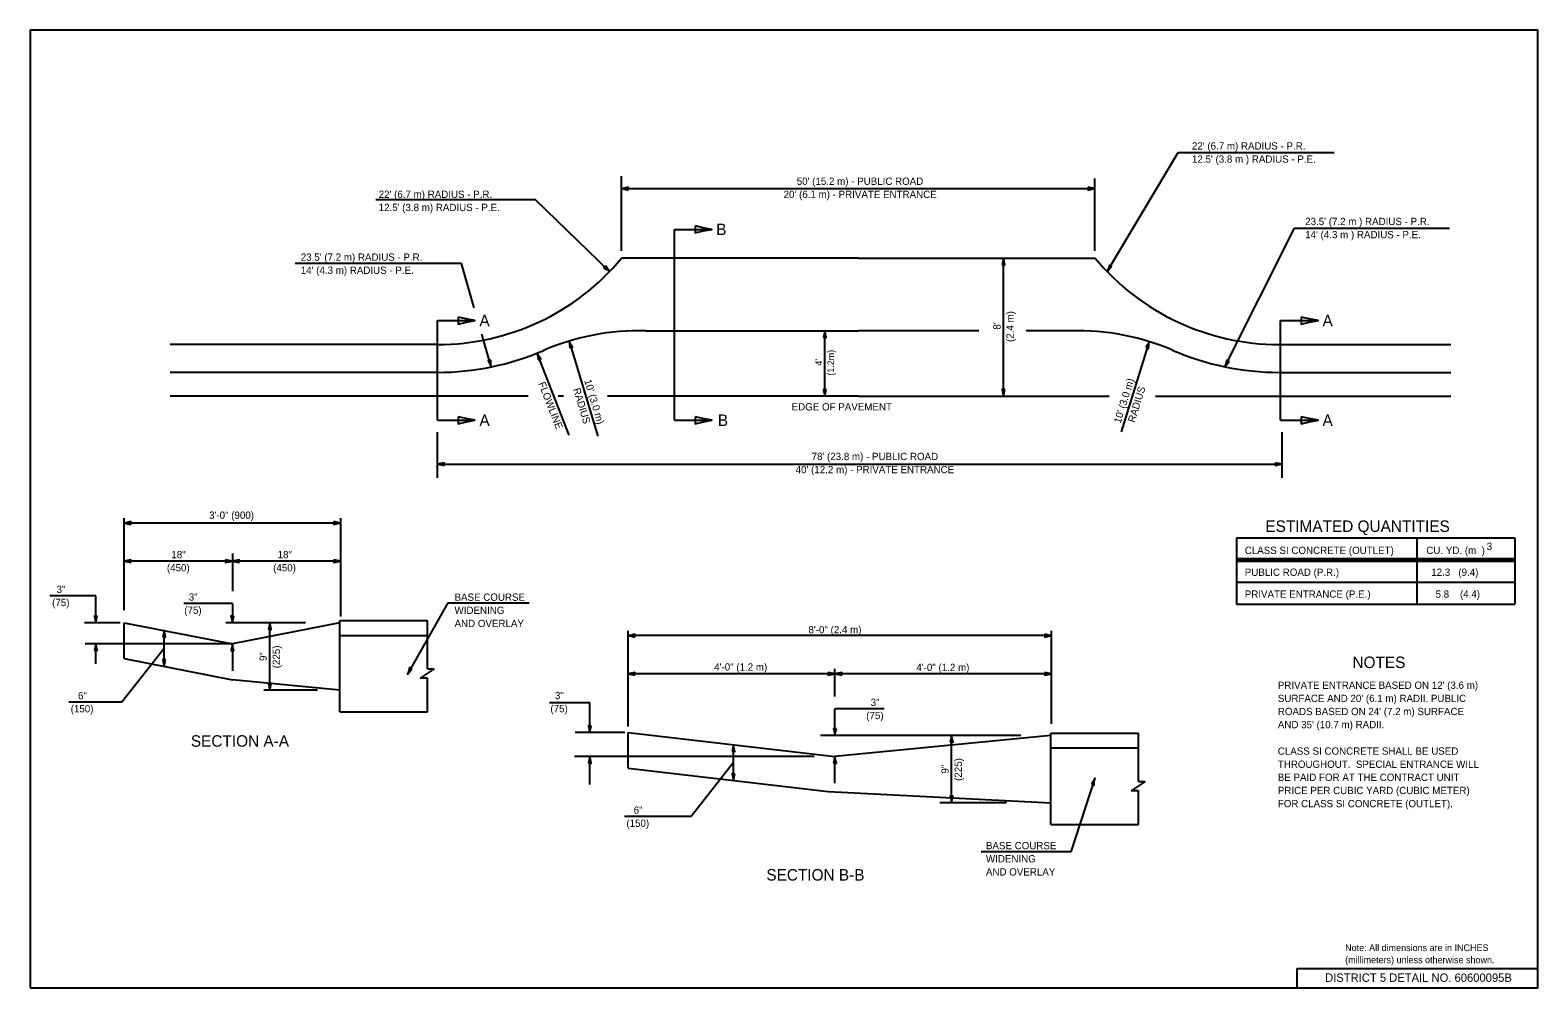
# Model space of a CAD drawing. Extents: x 2262518 to 2263148, y -3123502 to -3123102.
import ezdxf

# ---------------------------------------------------------------- set-up
doc = ezdxf.new("R2010")
doc.units = 0
for name, color, linetype in [('Default', 7, 'Continuous'), ('RD_Pr_Roadway_Dimensions', 7, 'Continuous'), ('RD_Pr_Roadway_Items', 7, 'Continuous'), ('RD_Pr_Roadway_Notes', 7, 'Continuous'), ('SH_General_Details', 7, 'Continuous')]:
    doc.layers.add(name, color=color, linetype=linetype)

msp = doc.modelspace()

# ---------------------------------------------------------------- linework, layer by layer
at = {"layer": 'Default'}
msp.add_lwpolyline([(2262517.75, -3123502.23), (2263147.75, -3123502.23), (2263147.75, -3123102.23), (2262517.75, -3123102.23)], close=True, dxfattribs=at)
at = {"layer": 'RD_Pr_Roadway_Dimensions'}
for p, q in [((2262967.78, -3123203.05), (2262997.5, -3123153.33)), ((2262997.5, -3123153.33), (2263062.59, -3123153.33)), ((2262764.86, -3123194.39), (2262764.86, -3123163.16)), ((2262962.6, -3123194.39), (2262962.6, -3123164.24)), ((2262728.87, -3123173.07), (2262662.19, -3123173.07)), ((2262759.86, -3123203.05), (2262728.87, -3123173.07)), ((2262764.86, -3123168.42), (2262962.6, -3123168.42)), ((2263016.99, -3123242.85), (2263046.07, -3123184.88)), ((2263046.07, -3123184.88), (2263110.84, -3123184.88)), ((2262698.04, -3123199.76), (2262628.46, -3123199.76)), ((2262703.32, -3123218.2), (2262698.04, -3123199.76)), ((2262924.48, -3123255.15), (2262924.48, -3123197.48)), ((2262710.41, -3123242.89), (2262706.47, -3123229.15)), ((2262849.78, -3123255.15), (2262849.78, -3123227.85)), ((2262743.03, -3123271.37), (2262729.59, -3123237.12)), ((2262742.96, -3123232.09), (2262754.99, -3123271.83)), ((2262985.35, -3123232.3), (2262973.64, -3123270.02)), ((2262687.95, -3123289.25), (2262687.95, -3123270.15)), ((2263040.88, -3123289.25), (2263040.88, -3123270.15)), ((2262687.95, -3123283.47), (2263040.88, -3123283.47)), ((2262556.98, -3123344.54), (2262556.98, -3123306.08)), ((2262647.5, -3123347.17), (2262647.5, -3123306.08)), ((2262647.5, -3123308.08), (2262556.98, -3123308.08)), ((2262602.24, -3123324), (2262556.98, -3123324)), ((2262602.24, -3123320.84), (2262602.24, -3123336.56)), ((2262647.5, -3123324), (2262602.24, -3123324)), ((2262545.19, -3123338.53), (2262525.97, -3123338.53)), ((2262545.19, -3123349.74), (2262545.19, -3123338.53)), ((2262602.24, -3123341.74), (2262581.91, -3123341.74)), ((2262602.24, -3123341.74), (2262602.24, -3123349.81)), ((2262555.33, -3123349.74), (2262540.46, -3123349.74)), ((2262632.87, -3123349.81), (2262599.49, -3123349.81)), ((2262617.87, -3123377.94), (2262617.87, -3123349.81)), ((2262573.73, -3123367.96), (2262573.73, -3123353.01)), ((2262767.58, -3123393.09), (2262767.58, -3123353.13)), ((2262944.58, -3123355.13), (2262767.58, -3123355.13)), ((2262944.58, -3123391.98), (2262944.58, -3123353.13)), ((2262545.19, -3123366.91), (2262545.19, -3123358.58)), ((2262573.73, -3123360.49), (2262556.12, -3123382.93)), ((2262602.24, -3123358.58), (2262602.24, -3123369.78)), ((2262854.05, -3123380.59), (2262854.05, -3123369.05)), ((2262854.05, -3123371.05), (2262767.58, -3123371.05)), ((2262944.58, -3123371.05), (2262854.05, -3123371.05)), ((2262637.87, -3123377.94), (2262615.4, -3123377.94)), ((2262556.12, -3123382.93), (2262533.92, -3123382.93)), ((2262751.64, -3123383.13), (2262734.8, -3123383.13)), ((2262751.64, -3123395.58), (2262751.64, -3123383.13)), ((2262854.05, -3123396.84), (2262854.05, -3123385.68)), ((2262874.62, -3123385.68), (2262854.05, -3123385.68)), ((2262766.29, -3123395.58), (2262745.43, -3123395.58)), ((2262811.61, -3123415.64), (2262811.61, -3123400.69)), ((2262931.76, -3123396.84), (2262848.04, -3123396.84)), ((2262902.79, -3123424.98), (2262902.79, -3123396.84)), ((2262751.64, -3123417.34), (2262751.64, -3123405.62)), ((2262854.05, -3123416.77), (2262854.05, -3123405.62)), ((2262811.61, -3123408.16), (2262793.99, -3123430.6)), ((2262925.7, -3123424.98), (2262897.91, -3123424.98)), ((2262793.99, -3123430.6), (2262766.08, -3123430.6))]:
    msp.add_line(p, q, dxfattribs=at)
for points in [[(2262767.66, -3123169), (2262767.66, -3123168.42), (2262767.66, -3123167.83), (2262766.26, -3123168.18), (2262764.86, -3123168.42), (2262766.36, -3123168.69)], [(2262959.8, -3123167.83), (2262959.8, -3123168.42), (2262959.8, -3123169), (2262961.2, -3123168.66), (2262962.6, -3123168.42), (2262961.1, -3123168.15)], [(2262923.89, -3123200.28), (2262924.48, -3123200.28), (2262925.06, -3123200.28), (2262924.72, -3123198.88), (2262924.48, -3123197.48), (2262924.21, -3123198.97)], [(2262758.26, -3123200.69), (2262757.85, -3123201.11), (2262757.44, -3123201.53), (2262758.69, -3123202.25), (2262759.86, -3123203.05), (2262758.98, -3123201.82)], [(2262969.71, -3123200.95), (2262969.21, -3123200.65), (2262968.71, -3123200.35), (2262968.29, -3123201.73), (2262967.78, -3123203.05), (2262968.78, -3123201.91)], [(2262849.19, -3123230.65), (2262849.78, -3123230.65), (2262850.36, -3123230.65), (2262850.02, -3123229.25), (2262849.78, -3123227.85), (2262849.51, -3123229.35)], [(2262730.07, -3123239.94), (2262730.62, -3123239.73), (2262731.16, -3123239.52), (2262730.33, -3123238.34), (2262729.59, -3123237.12), (2262729.89, -3123238.61)], [(2262743.21, -3123234.94), (2262743.77, -3123234.77), (2262744.33, -3123234.61), (2262743.6, -3123233.36), (2262742.96, -3123232.09), (2262743.13, -3123233.6)], [(2262983.96, -3123234.8), (2262984.52, -3123234.98), (2262985.08, -3123235.15), (2262985.17, -3123233.71), (2262985.35, -3123232.3), (2262984.65, -3123233.65)], [(2262710.2, -3123240.04), (2262709.64, -3123240.2), (2262709.08, -3123240.36), (2262709.79, -3123241.62), (2262710.41, -3123242.89), (2262710.26, -3123241.38)], [(2263018.77, -3123240.61), (2263018.25, -3123240.34), (2263017.72, -3123240.08), (2263017.4, -3123241.49), (2263016.99, -3123242.85), (2263017.9, -3123241.63)], [(2262850.36, -3123252.35), (2262849.78, -3123252.35), (2262849.19, -3123252.35), (2262849.53, -3123253.75), (2262849.78, -3123255.15), (2262850.05, -3123253.66)], [(2262925.06, -3123252.35), (2262924.48, -3123252.35), (2262923.89, -3123252.35), (2262924.23, -3123253.75), (2262924.48, -3123255.15), (2262924.75, -3123253.66)], [(2262690.75, -3123284.06), (2262690.75, -3123283.47), (2262690.75, -3123282.89), (2262689.35, -3123283.23), (2262687.95, -3123283.47), (2262689.44, -3123283.74)], [(2263038.08, -3123282.89), (2263038.08, -3123283.47), (2263038.08, -3123284.06), (2263039.48, -3123283.71), (2263040.88, -3123283.47), (2263039.39, -3123283.2)], [(2262559.78, -3123308.67), (2262559.78, -3123308.08), (2262559.78, -3123307.5), (2262558.38, -3123307.84), (2262556.98, -3123308.08), (2262558.47, -3123308.36)], [(2262644.7, -3123307.5), (2262644.7, -3123308.08), (2262644.7, -3123308.67), (2262646.1, -3123308.33), (2262647.5, -3123308.08), (2262646.01, -3123307.81)], [(2262559.78, -3123324.59), (2262559.78, -3123324), (2262559.78, -3123323.42), (2262558.38, -3123323.76), (2262556.98, -3123324), (2262558.47, -3123324.28)], [(2262599.44, -3123323.42), (2262599.44, -3123324), (2262599.44, -3123324.59), (2262600.84, -3123324.25), (2262602.24, -3123324), (2262600.75, -3123323.73)], [(2262605.04, -3123324.59), (2262605.04, -3123324), (2262605.04, -3123323.42), (2262603.64, -3123323.76), (2262602.24, -3123324), (2262603.73, -3123324.28)], [(2262644.7, -3123323.42), (2262644.7, -3123324), (2262644.7, -3123324.59), (2262646.1, -3123324.25), (2262647.5, -3123324), (2262646.01, -3123323.73)], [(2262545.77, -3123346.94), (2262545.19, -3123346.94), (2262544.6, -3123346.94), (2262544.95, -3123348.34), (2262545.19, -3123349.74), (2262545.46, -3123348.25)], [(2262602.83, -3123347.01), (2262602.24, -3123347.01), (2262601.66, -3123347.01), (2262602, -3123348.41), (2262602.24, -3123349.81), (2262602.51, -3123348.31)], [(2262617.29, -3123352.6), (2262617.87, -3123352.61), (2262618.46, -3123352.61), (2262618.11, -3123351.21), (2262617.87, -3123349.81), (2262617.6, -3123351.3)], [(2262573.15, -3123355.81), (2262573.73, -3123355.81), (2262574.32, -3123355.81), (2262573.97, -3123354.41), (2262573.73, -3123353.01), (2262573.46, -3123354.5)], [(2262770.38, -3123355.71), (2262770.38, -3123355.13), (2262770.38, -3123354.54), (2262768.98, -3123354.89), (2262767.58, -3123355.13), (2262769.08, -3123355.4)], [(2262941.78, -3123354.54), (2262941.78, -3123355.13), (2262941.78, -3123355.71), (2262943.18, -3123355.37), (2262944.58, -3123355.13), (2262943.09, -3123354.86)], [(2262544.6, -3123361.38), (2262545.19, -3123361.38), (2262545.77, -3123361.38), (2262545.43, -3123359.98), (2262545.19, -3123358.58), (2262544.92, -3123360.07)], [(2262601.66, -3123361.38), (2262602.24, -3123361.38), (2262602.83, -3123361.38), (2262602.48, -3123359.98), (2262602.24, -3123358.58), (2262601.97, -3123360.07)], [(2262574.32, -3123365.16), (2262573.73, -3123365.16), (2262573.15, -3123365.16), (2262573.49, -3123366.56), (2262573.73, -3123367.96), (2262574, -3123366.46)], [(2262618.46, -3123375.14), (2262617.87, -3123375.14), (2262617.29, -3123375.14), (2262617.63, -3123376.54), (2262617.87, -3123377.94), (2262618.14, -3123376.44)], [(2262770.38, -3123371.63), (2262770.38, -3123371.05), (2262770.38, -3123370.46), (2262768.98, -3123370.81), (2262767.58, -3123371.05), (2262769.08, -3123371.32)], [(2262851.25, -3123370.46), (2262851.25, -3123371.05), (2262851.25, -3123371.63), (2262852.65, -3123371.29), (2262854.05, -3123371.05), (2262852.56, -3123370.78)], [(2262856.85, -3123371.63), (2262856.85, -3123371.05), (2262856.85, -3123370.46), (2262855.45, -3123370.81), (2262854.05, -3123371.05), (2262855.54, -3123371.32)], [(2262941.78, -3123370.46), (2262941.78, -3123371.05), (2262941.78, -3123371.63), (2262943.18, -3123371.29), (2262944.58, -3123371.05), (2262943.09, -3123370.78)], [(2262752.23, -3123392.78), (2262751.64, -3123392.78), (2262751.06, -3123392.78), (2262751.4, -3123394.18), (2262751.64, -3123395.58), (2262751.91, -3123394.08)], [(2262854.64, -3123394.05), (2262854.05, -3123394.04), (2262853.47, -3123394.04), (2262853.81, -3123395.44), (2262854.05, -3123396.84), (2262854.32, -3123395.35)], [(2262811.02, -3123403.49), (2262811.61, -3123403.49), (2262812.2, -3123403.49), (2262811.85, -3123402.09), (2262811.61, -3123400.69), (2262811.34, -3123402.18)], [(2262902.21, -3123399.64), (2262902.79, -3123399.64), (2262903.38, -3123399.64), (2262903.04, -3123398.24), (2262902.79, -3123396.84), (2262902.52, -3123398.34)], [(2262751.06, -3123408.42), (2262751.64, -3123408.42), (2262752.23, -3123408.42), (2262751.88, -3123407.02), (2262751.64, -3123405.62), (2262751.37, -3123407.11)], [(2262853.47, -3123408.42), (2262854.05, -3123408.42), (2262854.64, -3123408.42), (2262854.29, -3123407.02), (2262854.05, -3123405.62), (2262853.78, -3123407.11)], [(2262812.2, -3123412.84), (2262811.61, -3123412.84), (2262811.02, -3123412.84), (2262811.37, -3123414.24), (2262811.61, -3123415.64), (2262811.88, -3123414.14)], [(2262903.38, -3123422.18), (2262902.79, -3123422.18), (2262902.21, -3123422.18), (2262902.55, -3123423.58), (2262902.79, -3123424.98), (2262903.06, -3123423.49)]]:
    msp.add_lwpolyline(points, close=True, dxfattribs=at)
at = {"layer": 'RD_Pr_Roadway_Items'}
for p, q in [((2262863.82, -3123197.48), (2262764.86, -3123197.48)), ((2262863.82, -3123197.48), (2262962.78, -3123197.48)), ((2262774.98, -3123227.85), (2262863.82, -3123227.85)), ((2262914.19, -3123227.85), (2262863.82, -3123227.85)), ((2262952.66, -3123227.85), (2262934, -3123227.85)), ((2262687.99, -3123233.52), (2262576.25, -3123233.52)), ((2263039.66, -3123233.52), (2263111.39, -3123233.52)), ((2262687.99, -3123245.17), (2262576.25, -3123245.17)), ((2263039.66, -3123245.17), (2263111.39, -3123245.17)), ((2262725.9, -3123255.15), (2262576.25, -3123255.15)), ((2262740.61, -3123255.15), (2262738.35, -3123255.15)), ((2262863.82, -3123255.15), (2262758.97, -3123255.15)), ((2262863.82, -3123255.15), (2262968.59, -3123255.15)), ((2262987.98, -3123255.15), (2263111.39, -3123255.15)), ((2262556.98, -3123349.74), (2262602.24, -3123358.58)), ((2262556.98, -3123364.69), (2262556.98, -3123349.74)), ((2262647.17, -3123349.81), (2262602.24, -3123358.58)), ((2262647.17, -3123386.91), (2262647.17, -3123348.8)), ((2262647.17, -3123348.8), (2262683.85, -3123348.8)), ((2262647.17, -3123355.01), (2262683.85, -3123355.01)), ((2262602.24, -3123358.58), (2262540.68, -3123358.58)), ((2262556.98, -3123364.69), (2262602.24, -3123373.53)), ((2262647.17, -3123377.96), (2262602.24, -3123373.53)), ((2262647.17, -3123386.91), (2262683.85, -3123386.91)), ((2262767.58, -3123395.58), (2262854.05, -3123405.62)), ((2262767.58, -3123410.53), (2262767.58, -3123395.58)), ((2262944.24, -3123396.84), (2262854.05, -3123405.62)), ((2262944.24, -3123433.96), (2262944.24, -3123395.85)), ((2262944.24, -3123395.85), (2262980.93, -3123395.85)), ((2262845.36, -3123405.62), (2262745.26, -3123405.62)), ((2262944.24, -3123402.05), (2262980.93, -3123402.05)), ((2262767.58, -3123410.53), (2262851.25, -3123420.24)), ((2262851.25, -3123420.24), (2262944.24, -3123425)), ((2262944.24, -3123433.96), (2262980.93, -3123433.96))]:
    msp.add_line(p, q, dxfattribs=at)
for centre, radius, start, end in [((2262687.99, -3123133.51), 100.01, 270, 320.238), ((2263039.65, -3123133.51), 100.01, 219.762, 270), ((2262771.93, -3123327.82), 100.01, 88.25447, 113.36707), ((2262955.71, -3123327.82), 100.01, 66.63293, 91.74553), ((2262687.99, -3123133.51), 111.65, 270, 293.4202), ((2263039.65, -3123133.51), 111.65, 246.5798, 270)]:
    msp.add_arc(centre, radius, start, end, dxfattribs=at)
at = {"layer": 'RD_Pr_Roadway_Notes'}
for p, q in [((2262786.96, -3123265.15), (2262786.96, -3123185.42)), ((2262786.96, -3123185.42), (2262802.57, -3123185.42)), ((2262687.99, -3123265.15), (2262687.99, -3123223.52)), ((2262687.99, -3123223.52), (2262703.6, -3123223.52)), ((2263040.28, -3123265.15), (2263040.28, -3123223.52)), ((2263040.28, -3123223.52), (2263055.9, -3123223.52)), ((2262687.99, -3123265.15), (2262703.6, -3123265.15)), ((2262786.96, -3123265.15), (2262802.57, -3123265.15)), ((2263040.28, -3123265.15), (2263055.9, -3123265.15)), ((2263021.8, -3123314.23), (2263021.8, -3123341.98)), ((2263021.8, -3123314.23), (2263138.13, -3123314.23)), ((2263097.16, -3123314.23), (2263097.16, -3123322.92)), ((2263138.13, -3123314.23), (2263138.13, -3123341.98)), ((2263021.8, -3123322.92), (2263138.13, -3123322.92)), ((2263021.8, -3123323.48), (2263138.13, -3123323.48)), ((2263021.8, -3123324.04), (2263138.13, -3123324.04)), ((2263097.16, -3123324.04), (2263097.16, -3123341.98)), ((2263021.8, -3123332.73), (2263138.13, -3123332.73)), ((2262692.23, -3123341.48), (2262675.45, -3123371.22)), ((2262692.23, -3123341.48), (2262726.24, -3123341.48)), ((2263021.8, -3123341.98), (2263138.13, -3123341.98)), ((2262683.85, -3123355.01), (2262683.85, -3123348.8)), ((2262683.85, -3123368.98), (2262683.85, -3123355.01)), ((2262686.6, -3123368.98), (2262680.78, -3123372.93)), ((2262683.85, -3123368.98), (2262686.6, -3123368.98)), ((2262683.85, -3123372.93), (2262680.78, -3123372.93)), ((2262683.85, -3123386.91), (2262683.85, -3123372.93)), ((2262980.93, -3123402.05), (2262980.93, -3123395.85)), ((2262980.93, -3123416.03), (2262980.93, -3123402.05)), ((2262962.63, -3123414.7), (2262952.55, -3123445.36)), ((2262983.67, -3123416.03), (2262977.85, -3123419.97)), ((2262980.93, -3123419.97), (2262977.85, -3123419.97)), ((2262980.93, -3123416.03), (2262983.67, -3123416.03)), ((2262980.93, -3123433.96), (2262980.93, -3123419.97)), ((2262952.55, -3123445.36), (2262915.19, -3123445.36))]:
    msp.add_line(p, q, dxfattribs=at)
for points in [[(2262795.58, -3123183.95), (2262795.58, -3123185.42), (2262795.58, -3123186.88), (2262799.08, -3123186.02), (2262802.57, -3123185.42), (2262798.84, -3123184.74)], [(2262696.61, -3123222.06), (2262696.6, -3123223.52), (2262696.6, -3123224.98), (2262700.1, -3123224.13), (2262703.6, -3123223.52), (2262699.87, -3123222.84)], [(2263048.9, -3123222.06), (2263048.9, -3123223.52), (2263048.9, -3123224.98), (2263052.4, -3123224.13), (2263055.9, -3123223.52), (2263052.16, -3123222.84)], [(2262696.61, -3123263.69), (2262696.6, -3123265.15), (2262696.6, -3123266.62), (2262700.1, -3123265.76), (2262703.6, -3123265.15), (2262699.87, -3123264.47)], [(2262795.58, -3123263.69), (2262795.58, -3123265.15), (2262795.58, -3123266.62), (2262799.08, -3123265.76), (2262802.57, -3123265.15), (2262798.84, -3123264.47)], [(2263048.9, -3123263.69), (2263048.9, -3123265.15), (2263048.9, -3123266.62), (2263052.4, -3123265.76), (2263055.9, -3123265.15), (2263052.16, -3123264.47)], [(2262677.34, -3123369.07), (2262676.83, -3123368.78), (2262676.32, -3123368.5), (2262675.93, -3123369.88), (2262675.45, -3123371.22), (2262676.42, -3123370.06)], [(2262961.2, -3123417.18), (2262961.76, -3123417.36), (2262962.31, -3123417.55), (2262962.42, -3123416.11), (2262962.63, -3123414.7), (2262961.91, -3123416.04)]]:
    msp.add_lwpolyline(points, close=True, dxfattribs=at)
at = {"layer": 'SH_General_Details'}
for p, q in [((2263047.23, -3123494.22), (2263147.75, -3123494.22)), ((2263047.23, -3123502.23), (2263047.23, -3123494.22))]:
    msp.add_line(p, q, dxfattribs=at)

# ---------------------------------------------------------------- texts
at = {"layer": 'RD_Pr_Roadway_Dimensions'}
for s, p in [("22' (6.7 m) RADIUS - P.R.", (2263003.21, -3123152.11)), ("12.5' (3.8 m ) RADIUS - P.E.", (2263003.21, -3123157.59)), ("50' (15.2 m) - PUBLIC ROAD", (2262838.08, -3123166.85)), ("22' (6.7 m) RADIUS - P.R.", (2262663.38, -3123172.31)), ("12.5' (3.8 m) RADIUS - P.E.", (2262663.38, -3123177.8)), ("20' (6.1 m) - PRIVATE ENTRANCE", (2262832.59, -3123172.34)), ("23.5' (7.2 m ) RADIUS - P.R.", (2263050.53, -3123183.66)), ("14' (4.3 m ) RADIUS - P.E.", (2263050.53, -3123189.15)), ("23.5' (7.2 m) RADIUS - P.R.", (2262630.83, -3123198.55)), ("14' (4.3 m) RADIUS - P.E.", (2262630.83, -3123204.03)), ("78' (23.8 m) - PUBLIC ROAD", (2262844.28, -3123281.81)), ("40' (12.2 m) - PRIVATE ENTRANCE", (2262837.62, -3123287.29)), ('3\'-0" (900)', (2262592.52, -3123306.33)), ('(450)', (2262574.89, -3123328.27)), ('18"', (2262576.75, -3123322.78)), ('(450)', (2262619.29, -3123328.27)), ('18"', (2262621.16, -3123322.78)), ('3"', (2262528.8, -3123337.31)), ('3"', (2262584.01, -3123340.52)), ('(75)', (2262526.93, -3123342.8)), ('(75)', (2262582.14, -3123346.01)), ('8\'-0" (2.4 m)', (2262842.97, -3123354.14)), ('4\'-0" (1.2 m)', (2262803.58, -3123369.75)), ('4\'-0" (1.2 m)', (2262888.05, -3123369.93)), ('6"', (2262537.74, -3123381.71)), ('3"', (2262737.02, -3123381.65)), ('3"', (2262868.97, -3123384.54)), ('(150)', (2262534.69, -3123387.19)), ('(75)', (2262735.15, -3123387.14)), ('(75)', (2262867.1, -3123390.03)), ('6"', (2262769.94, -3123429.51)), ('(150)', (2262766.89, -3123435))]:
    msp.add_text(s, height=3.048, dxfattribs=at).set_placement(p)
for s, height, rotation, p in [("8'", 3.048, 90, (2262923.26, -3123227.3)), ('(2.4 m)', 3.048, 90, (2262928.74, -3123232.47)), ('(1.2m)', 2.8, 90, (2262853.7, -3123246.56)), ("4'", 2.8, 90, (2262848.66, -3123242.35)), ('FLOWLINE', 3.048, 291.42369, (2262730.03, -3123249.81)), ("10' (3.0 m)", 3.048, 286.83611, (2262749.23, -3123248.6)), ("10' (3.0 m)", 3.048, 72.75536, (2262973.4, -3123266.69)), ('RADIUS', 3.048, 286.83611, (2262744.59, -3123252.19)), ('RADIUS', 3.048, 72.75536, (2262979.26, -3123266.32)), ('9"', 3.048, 90, (2262616.65, -3123365.71)), ('(225)', 3.048, 90, (2262622.14, -3123368.76)), ('(225)', 3.048, 90, (2262907.06, -3123415.81)), ('9"', 3.048, 90, (2262901.57, -3123412.76))]:
    msp.add_text(s, height=height, rotation=rotation, dxfattribs=at).set_placement(p)
at = {"layer": 'RD_Pr_Roadway_Notes'}
for s, height, p in [('B', 4.8, (2262804.43, -3123187.82)), ('A', 4.8, (2262705.48, -3123225.92)), ('A', 4.8, (2263057.77, -3123225.92)), ('A', 4.8, (2262705.48, -3123267.55)), ('B', 4.8, (2262805.09, -3123267.55)), ('EDGE OF PAVEMENT', 3.048, (2262835.96, -3123261.08)), ('A', 4.8, (2263057.77, -3123267.55)), ('ESTIMATED QUANTITIES', 4.8, (2263033.91, -3123311.81)), ('CLASS SI CONCRETE (OUTLET)            CU. YD. (m  )', 3.048, (2263025.29, -3123321.02)), ('3', 3.05, (2263126.38, -3123319.35)), ('PUBLIC ROAD (P.R.)                                  12.3   (9.4)', 3.048, (2263025.29, -3123330.16)), ('BASE COURSE', 3.048, (2262695.08, -3123340.58)), ('PRIVATE ENTRANCE (P.E.)                        5.8    (4.4)', 3.048, (2263025.29, -3123339.3)), ('WIDENING', 3.048, (2262695.08, -3123346.07)), ('AND OVERLAY', 3.048, (2262695.08, -3123351.55)), ('NOTES', 4.8, (2263070.28, -3123368.67)), ("PRIVATE ENTRANCE BASED ON 12' (3.6 m)", 3.048, (2263039.1, -3123377.36)), ("SURFACE AND 20' (6.1 m) RADII. PUBLIC", 3.048, (2263039.1, -3123382.85)), ("ROADS BASED ON 24' (7.2 m) SURFACE", 3.048, (2263039.1, -3123388.33)), ("AND 35' (10.7 m) RADII.", 3.048, (2263039.1, -3123393.82)), ('SECTION A-A', 4.8, (2262584.91, -3123401.53)), ('THROUGHOUT.  SPECIAL ENTRANCE WILL', 3.048, (2263039.1, -3123410.35)), ('CLASS SI CONCRETE SHALL BE USED', 3.048, (2263039.1, -3123404.86)), ('BE PAID FOR AT THE CONTRACT UNIT', 3.048, (2263039.1, -3123415.83)), ('PRICE PER CUBIC YARD (CUBIC METER)', 3.048, (2263039.1, -3123421.32)), ('FOR CLASS SI CONCRETE (OUTLET).', 3.048, (2263039.1, -3123426.81)), ('BASE COURSE', 3.048, (2262917.13, -3123444.36)), ('WIDENING', 3.048, (2262917.13, -3123449.85)), ('SECTION B-B', 4.8, (2262825.37, -3123457.43)), ('AND OVERLAY', 3.048, (2262917.13, -3123455.34)), ('(millimeters) unless otherwise shown.', 2.808, (2263067.23, -3123491.94)), ('Note: All dimensions are in INCHES', 2.808, (2263067.23, -3123486.89))]:
    msp.add_text(s, height=height, dxfattribs=at).set_placement(p)
at = {"layer": 'SH_General_Details'}
msp.add_text('DISTRICT 5 DETAIL NO. 60600095B', height=3.5, dxfattribs=at).set_placement((2263058.85, -3123499.73))

doc.saveas('drawing.dxf')
